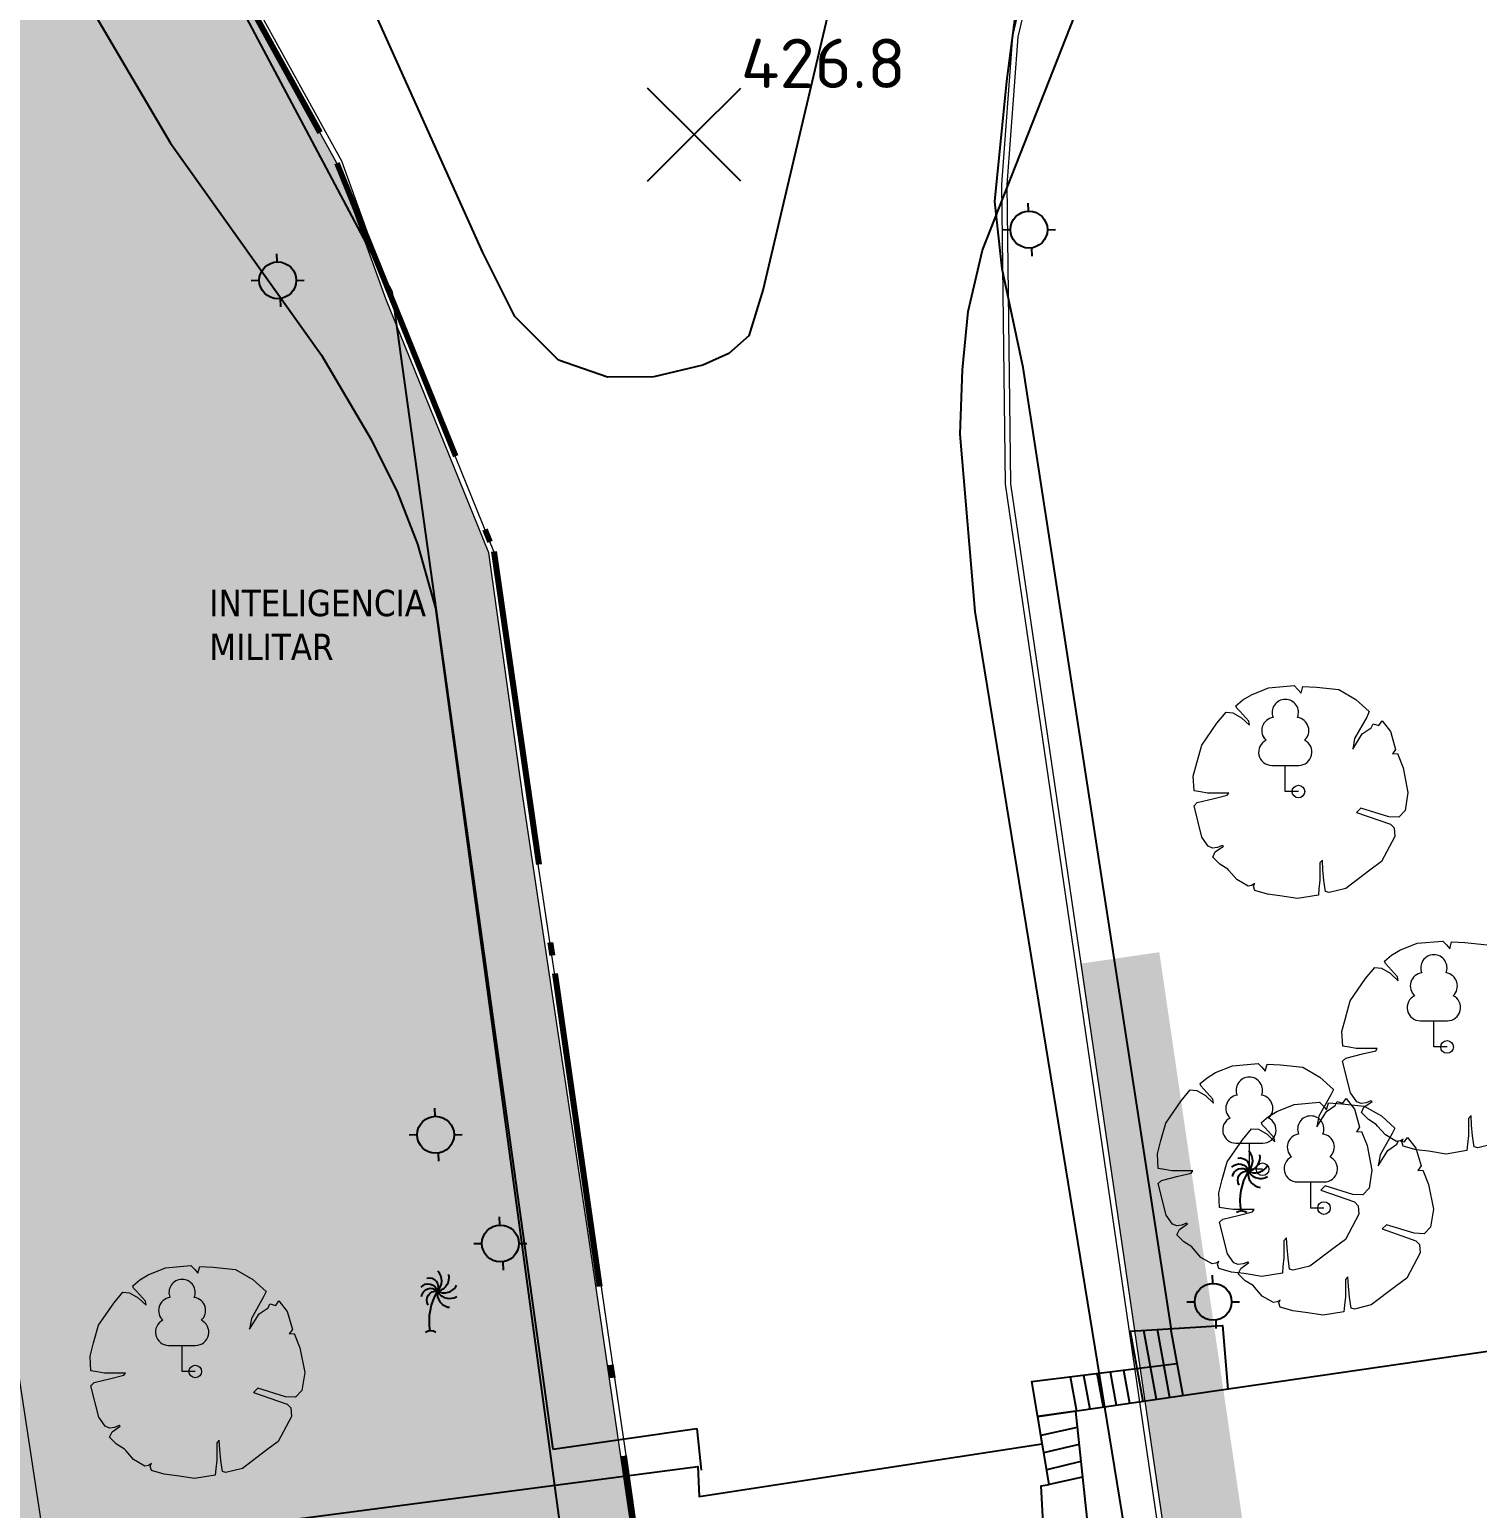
# Model space of a CAD drawing. Header units: metres. Extents: x 2 to 659295185, y -28 to 1124222152.
# Drawn here: x 657809.4 to 657864.3, y 1124374.4 to 1124430.6 of the extents above; entities that cross this region are included whole.
import ezdxf

# ---------------------------------------------------------------- set-up
doc = ezdxf.new("R2010")
doc.units = ezdxf.units.M
doc.header["$MEASUREMENT"] = 0
doc.linetypes.add('ACAD_ISO10W100', pattern=[18.5, 12, -3, 0.5, -3])
doc.layers.get('0').update_dxf_attribs({"linetype": 'CONTINUOUS'})
for name, color, linetype, lineweight in [("a''brocal", 220, 'CONTINUOUS', 15), ('Arboles a conservar', 114, 'CONTINUOUS', 15), ('area verde', 76, 'CONTINUOUS', 13), ('AT', 210, 'CONTINUOUS', 50), ('MANZANA URBA', 30, 'ACAD_ISO10W100', 80)]:
    doc.layers.add(name, color=color, linetype=linetype, lineweight=lineweight)
doc.layers.add('AREA ACERA', color=7, linetype='CONTINUOUS', lineweight=15, true_color=0xfbe193)
for name, color, linetype in [('CARRET-PAV', 10, 'CONTINUOUS'), ('CASA', 7, 'CONTINUOUS'), ('CURVAS', 2, 'CONTINUOUS'), ('ESCALERA', 7, 'CONTINUOUS'), ('GALPON', 7, 'CONTINUOUS'), ('MANZANA', 30, 'CONTINUOUS'), ('PALMERA', 3, 'CONTINUOUS'), ('POSTE', 2, 'CONTINUOUS'), ('PUNTO-ELEV', 7, 'CONTINUOUS')]:
    doc.layers.add(name, color=color, linetype=linetype)
doc.styles.add('SIMPLEX', font='SIMPLEX', dxfattribs={"width": 1.33})
doc.styles.get("Standard").update_dxf_attribs({"font": 'tahoma.ttf'})

# ---------------------------------------------------------------- blocks, each defined once
blk = doc.blocks.new('PALMERA')
at = {"layer": 'PALMERA'}
for points in [[(-0.69, -1.06, -0.633254), (0, 0, 0.424837), (0.88, 1.25)], [(0, 0), (0, 0, 0.424837), (0.04, 1.52)], [(-1.23, 0.29, -0.633254), (0, 0, 0.424837), (1.47, -0.41)], [(-1.2, -0.41, -0.633254), (0, 0, 0.424837), (1.46, 0.44)], [(-0.79, 0.99, -0.633254), (0, 0, 0.424837), (0.91, -1.23)]]:
    blk.add_lwpolyline(points, format="xyb", dxfattribs=at)
for centre, radius, start, end in [((3.67, -2.25), 4.3, 148.4707, 190.3981), ((-0.5, -3.71, -1.72), 0.688, 55.4664, 124.5336)]:
    blk.add_arc(centre, radius, start, end, dxfattribs=at)
blk = doc.blocks.new('SPOTX')
for points in [[(-0.707, -0.707), (0, 0), (0.707, 0.707)], [(0.707, -0.707), (0, 0), (-0.707, 0.707)]]:
    blk.add_lwpolyline(points)
blk = doc.blocks.new('POSTES')
at = {"layer": 'POSTE', "elevation": 431.35}
for points in [[(657806.936, 1127520.61), (657806.945, 1127520.31)], [(657805.972, 1127519.598), (657806.272, 1127519.606)], [(657807.681, 1127519.598), (657807.981, 1127519.606)], [(657807.075, 1127518.893), (657807.083, 1127518.593)]]:
    blk.add_lwpolyline(points, dxfattribs=at)
at = {"layer": 'POSTE', "color": 2}
blk.add_circle((657806.976, 1127519.601, 425.065), 0.7, dxfattribs=at)
blk = doc.blocks.new('_I12B5')
at = {"color": 0}
blk.add_lwpolyline([(-0.0026, 0.4844), (0.0125, 0.4664), (0.0215, 0.499), (0.085, 0.4954), (0.1909, 0.4844), (0.2725, 0.4373), (0.336, 0.3791), (0.3239, 0.3537), (0.2664, 0.2521), (0.2574, 0.2013), (0.3027, 0.2739), (0.345, 0.3029), (0.3542, 0.3211), (0.3813, 0.3139), (0.3965, 0.3355), (0.4358, 0.2847), (0.4377, 0.2802), (0.4606, 0.2002), (0.446, 0.1782), (0.4691, 0.1798), (0.4959, 0.1125), (0.5191, -0.0045), (0.5057, -0.09), (0.4755, -0.1217), (0.4285, -0.1194), (0.2966, -0.0787), (0.2758, -0.099), (0.4358, -0.1547), (0.4539, -0.1727), (0.4569, -0.2127), (0.3935, -0.3325), (0.339, -0.3724), (0.2241, -0.4596), (0.1454, -0.4791), (0.1284, -0.4747), (0.1211, -0.4223), (0.1163, -0.3711), (0.1138, -0.326), (0.1017, -0.3391), (0.1017, -0.4207), (0.0968, -0.4615), (0.0943, -0.4922), (-0.0039, -0.5082), (-0.0876, -0.4951), (-0.1471, -0.4878), (-0.2077, -0.4703), (-0.2139, -0.4499), (-0.2077, -0.4369), (-0.2223, -0.4455), (-0.2393, -0.4485), (-0.2927, -0.4179), (-0.3298, -0.3754), (-0.3355, -0.368), (-0.3732, -0.3448), (-0.4064, -0.3117), (-0.3944, -0.2863), (-0.3557, -0.2587), (-0.3614, -0.2563), (-0.3834, -0.2653), (-0.4073, -0.2685), (-0.4276, -0.2598), (-0.4577, -0.217), (-0.4953, -0.0675), (-0.4799, -0.0527), (-0.4004, -0.0329), (-0.3385, -0.0179), (-0.3309, -0.0072), (-0.4307, -0.0072), (-0.4648, -0.0013), (-0.4949, 0.0033), (-0.4987, 0.0731), (-0.4821, 0.1362), (-0.459, 0.2195), (-0.3866, 0.3247), (-0.3431, 0.3767), (-0.3113, 0.3741), (-0.2702, 0.3503), (-0.2323, 0.3142), (-0.2355, 0.3332), (-0.2782, 0.3807), (-0.2924, 0.3959), (-0.2963, 0.4064), (-0.2631, 0.4348), (-0.2233, 0.459), (-0.1417, 0.4918), (-0.0208, 0.5026)], close=True, dxfattribs=at)
blk.add_circle((0, 0), 0.0299, dxfattribs=at)

msp = doc.modelspace()

# ---------------------------------------------------------------- hatches: boundary and pattern name
at = {"layer": 'AREA ACERA'}
h = msp.add_hatch(color=256, dxfattribs=at)
h.dxf.hatch_style = 1
edge = h.paths.add_edge_path()
edge.add_line((658127.8353, 1124356.0167), (658116.6752, 1124432.3481))
edge.add_line((658116.6752, 1124432.3481), (658117.8357, 1124432.5178))
edge.add_line((658117.8357, 1124432.5178), (658117.6024, 1124434.3028))
edge.add_line((658117.6024, 1124434.3028), (658116.4148, 1124434.1292))
edge.add_line((658116.4148, 1124434.1292), (658112.507, 1124460.8569))
edge.add_line((658112.507, 1124460.8569), (658113.8926, 1124461.0594))
edge.add_line((658113.8926, 1124461.0594), (658113.6322, 1124462.8405))
edge.add_line((658113.6322, 1124462.8405), (658112.2466, 1124462.6379))
edge.add_line((658112.2466, 1124462.6379), (658098.156, 1124559.0134))
edge.add_line((658098.156, 1124559.0134), (658096.3762, 1124558.7531))
edge.add_line((658096.3762, 1124558.7531), (658110.4668, 1124462.3777))
edge.add_line((658110.4668, 1124462.3777), (658101.0353, 1124460.9988))
edge.add_line((658101.0353, 1124460.9988), (658101.2976, 1124459.212))
edge.add_line((658101.2976, 1124459.212), (658110.7267, 1124460.5966))
edge.add_line((658110.7267, 1124460.5966), (658114.6345, 1124433.8689))
edge.add_line((658114.6345, 1124433.8689), (658105.2204, 1124432.4925))
edge.add_line((658105.2204, 1124432.4925), (658105.4639, 1124430.7089))
edge.add_line((658105.4639, 1124430.7089), (658114.8941, 1124432.0877))
edge.add_line((658114.8941, 1124432.0877), (658125.5434, 1124359.2523))
edge.add_arc((658122.7728, 1124358.8472), 2.8, -83.19593, 8.31823, ccw=False)
edge.add_line((658123.1045, 1124356.0669), (658118.7553, 1124355.548))
edge.add_line((658118.7553, 1124355.548), (658057.2247, 1124346.3715))
edge.add_line((658057.2247, 1124346.3715), (658041.6849, 1124343.9136))
edge.add_line((658041.6849, 1124343.9136), (657989.283, 1124335.0992))
edge.add_line((657989.283, 1124335.0992), (657907.9204, 1124321.9814))
edge.add_line((657907.9204, 1124321.9814), (657869.585, 1124315.5663))
edge.add_arc((657868.9709, 1124321.3337), 5.8, 188.49858, 276.07764, ccw=False)
edge.add_line((657863.2346, 1124320.4765), (657852.261, 1124395.5338))
edge.add_line((657852.261, 1124395.5338), (657850.4798, 1124395.2739))
edge.add_line((657850.4798, 1124395.2739), (657850.4538, 1124395.2684))
edge.add_line((657850.4538, 1124395.2684), (657861.4542, 1124320.2117))
edge.add_arc((657868.8745, 1124321.2081), 7.4869, 187.64835, 277.30567)
edge.add_line((657869.8265, 1124313.782), (657908.2366, 1124320.2096))
edge.add_line((657908.2366, 1124320.2096), (657989.6005, 1124333.3276))
edge.add_line((657989.6005, 1124333.3276), (658041.9977, 1124342.1412))
edge.add_line((658041.9977, 1124342.1412), (658057.5081, 1124344.5944))
edge.add_line((658057.5081, 1124344.5944), (658118.9744, 1124353.7613))
edge.add_line((658118.9744, 1124353.7613), (658127.09, 1124354.973))
edge.add_arc((658116.4798, 1124363.3375), 13.5107, 321.74971, 327.19047)
h = msp.add_hatch(color=256, dxfattribs=at)
h.dxf.hatch_style = 1
h.paths.add_polyline_path([(657840.6766, 1124315.8836), (657834.127, 1124360.6806), (657830.5531, 1124385.1248), (657828.1049, 1124401.4498), (657826.8148, 1124410.6931), (657822.9085, 1124420.335), (657821.0517, 1124425.4892), (657814.6172, 1124437.1676), (657810.7208, 1124443.5557), (657807.1773, 1124450.4133), (657803.0673, 1124460.9077), (657799.6048, 1124480.2795), (657797.0872, 1124498.8827), (657795.916, 1124511.2208, 0.4177604), (657784.8518, 1124519.7053), (657776.9092, 1124518.5442, 0.4143718), (657772.0098, 1124511.9631), (657772.4145, 1124509.1957), (657777.8566, 1124509.9913), (657793.0256, 1124406.24), (657790.4387, 1124405.8618, 0.4142132), (657788.5098, 1124403.2556), (657791.3747, 1124383.6605, 0.4142137), (657793.9832, 1124381.7174), (657796.5559, 1124382.0936), (657807.0295, 1124310.4582), (657801.5901, 1124309.6629), (657801.9758, 1124307.0245, 0.2215965), (657804.843, 1124303.0504), (657835.8185, 1124307.5788), (657835.9263, 1124306.8417, 0.3198511)])
h = msp.add_hatch(color=256, dxfattribs=at)
h.dxf.hatch_style = 1
h.paths.add_polyline_path([(657797.3108, 1124385.2253), (657791.2749, 1124384.3429), (657791.3747, 1124383.6605, 0.1266281), (657791.8181, 1124382.6031), (657797.5712, 1124383.4443), (657809.0144, 1124305.1762), (657803.2709, 1124304.3365, 0.0882311), (657804.843, 1124303.0504), (657835.8185, 1124307.5788), (657835.9263, 1124306.8417, 0.1831075), (657840.1344, 1124311.4442), (657832.9405, 1124360.5012), (657832.4976, 1124363.5307), (657829.3676, 1124384.9328), (657826.9163, 1124401.2849), (657825.6468, 1124410.3801), (657821.7875, 1124419.9062), (657819.9549, 1124424.9932), (657813.579, 1124436.5653), (657809.6742, 1124442.967), (657806.0826, 1124449.9177), (657801.9068, 1124460.5802), (657798.419, 1124480.0934), (657795.8948, 1124498.7455), (657794.7232, 1124511.0886, 0.3747714), (657787.6302, 1124517.6883), (657780.5215, 1124516.6491), (657780.1746, 1124519.0215), (657777.7998, 1124518.6744), (657778.1467, 1124516.3018), (657772.6082, 1124515.492, 0.0867916), (657772.0014, 1124513.5879), (657778.4066, 1124514.5243), (657794.3885, 1124405.2128), (657788.6196, 1124404.3694, 0.123909), (657788.5098, 1124403.2556), (657788.613, 1124402.5493), (657794.6489, 1124403.4318)])
h.paths.add_polyline_path([(657780.7818, 1124514.8679), (657786.7519, 1124515.7408, -0.4638459), (657792.3379, 1124510.8197), (657793.5101, 1124498.471), (657796.0475, 1124479.7211), (657799.5859, 1124459.9252), (657803.8933, 1124448.9266), (657807.5811, 1124441.7898), (657811.5025, 1124435.3608), (657817.7613, 1124424.0012), (657819.5455, 1124419.0486), (657823.3109, 1124409.7542), (657824.542, 1124400.934), (657826.992, 1124384.5975), (657830.5649, 1124360.1598), (657837.304, 1124314.0664, -0.3840677), (657833.1336, 1124308.7023), (657811.3894, 1124305.5234)], flags=16)
at = {"layer": 'area verde'}
h = msp.add_hatch(color=256, dxfattribs=at)
h.dxf.hatch_style = 1
edge = h.paths.add_edge_path()
edge.add_line((657828.1049, 1124401.4498), (657826.8148, 1124410.6931))
edge.add_line((657826.8148, 1124410.6931), (657822.9085, 1124420.335))
edge.add_line((657822.9085, 1124420.335), (657821.0517, 1124425.4892))
edge.add_line((657821.0517, 1124425.4892), (657814.6172, 1124437.1676))
edge.add_line((657814.6172, 1124437.1676), (657810.7208, 1124443.5557))
edge.add_line((657810.7208, 1124443.5557), (657807.1773, 1124450.4133))
edge.add_line((657807.1773, 1124450.4133), (657803.0673, 1124460.9077))
edge.add_line((657803.0673, 1124460.9077), (657799.6048, 1124480.2795))
edge.add_line((657799.6048, 1124480.2795), (657797.0872, 1124498.8827))
edge.add_line((657797.0872, 1124498.8827), (657795.916, 1124511.2208))
edge.add_arc((657786.1927, 1124509.9975), 9.8, 7.17091, 97.86387)
edge.add_line((657784.8518, 1124519.7053), (657780.1746, 1124519.0215))
edge.add_line((657780.1746, 1124519.0215), (657780.5215, 1124516.6491))
edge.add_line((657780.5215, 1124516.6491), (657787.6302, 1124517.6883))
edge.add_arc((657787.3926, 1124510.3215), 7.3706, 5.97383, 88.15207, ccw=False)
edge.add_line((657794.7232, 1124511.0886), (657795.8948, 1124498.7455))
edge.add_line((657795.8948, 1124498.7455), (657798.419, 1124480.0934))
edge.add_line((657798.419, 1124480.0934), (657801.9068, 1124460.5802))
edge.add_line((657801.9068, 1124460.5802), (657806.0826, 1124449.9177))
edge.add_line((657806.0826, 1124449.9177), (657809.6742, 1124442.967))
edge.add_line((657809.6742, 1124442.967), (657813.579, 1124436.5653))
edge.add_line((657813.579, 1124436.5653), (657819.9549, 1124424.9932))
edge.add_line((657819.9549, 1124424.9932), (657821.7875, 1124419.9062))
edge.add_line((657821.7875, 1124419.9062), (657825.6468, 1124410.3801))
edge.add_line((657825.6468, 1124410.3801), (657826.9163, 1124401.2849))
edge.add_line((657826.9163, 1124401.2849), (657829.3676, 1124384.9328))
edge.add_line((657829.3676, 1124384.9328), (657832.4976, 1124363.5307))
edge.add_line((657832.4976, 1124363.5307), (657832.9405, 1124360.5012))
edge.add_line((657832.9405, 1124360.5012), (657840.1344, 1124311.4442))
edge.add_arc((657831.9571, 1124314.6957), 8.8, 338.3156, 367.75799)
edge.add_line((657840.6766, 1124315.8836), (657834.127, 1124360.6806))
edge.add_line((657834.127, 1124360.6806), (657830.5531, 1124385.1248))
edge.add_line((657830.5531, 1124385.1248), (657828.1049, 1124401.4498))
h = msp.add_hatch(color=256, dxfattribs=at)
h.dxf.hatch_style = 1
edge = h.paths.add_edge_path()
edge.add_line((657868.3887, 1124313.756), (657868.566, 1124312.543))
edge.add_arc((657868.9709, 1124321.3337), 8.8, 267.36299, 276.71809)
edge.add_line((657870.0004, 1124312.5941), (657908.4103, 1124319.0217))
edge.add_line((657908.4103, 1124319.0217), (657989.7742, 1124332.1397))
edge.add_line((657989.7742, 1124332.1397), (658042.1713, 1124340.9533))
edge.add_line((658042.1713, 1124340.9533), (658057.6818, 1124343.4065))
edge.add_line((658057.6818, 1124343.4065), (658119.1521, 1124352.574))
edge.add_line((658119.1521, 1124352.574), (658123.46, 1124353.088))
edge.add_arc((658122.7744, 1124358.8417), 5.7944, 276.79496, 318.11449)
edge.add_line((658127.0882, 1124354.9731), (658118.9784, 1124353.7619))
edge.add_line((658118.9784, 1124353.7619), (658057.5081, 1124344.5944))
edge.add_line((658057.5081, 1124344.5944), (658041.9977, 1124342.1412))
edge.add_line((658041.9977, 1124342.1412), (657989.6005, 1124333.3276))
edge.add_line((657989.6005, 1124333.3276), (657908.2366, 1124320.2096))
edge.add_line((657908.2366, 1124320.2096), (657869.8267, 1124313.782))
edge.add_arc((657868.9709, 1124321.3337), 7.6, 265.60636, 276.4653, ccw=False)
edge = h.paths.add_edge_path()
edge.add_line((657866.0699, 1124313.0256), (657865.8697, 1124314.3952))
edge.add_arc((657868.9709, 1124321.3337), 7.6, 188.44, 245.91749, ccw=False)
edge.add_line((657861.4532, 1124320.2182), (657850.4798, 1124395.2739))
edge.add_line((657850.4798, 1124395.2739), (657849.2924, 1124395.1007))
edge.add_line((657849.2924, 1124395.1007), (657860.266, 1124320.0436))
edge.add_arc((657868.9709, 1124321.3337), 8.8, 188.43014, 250.75228)

# ---------------------------------------------------------------- linework, layer by layer
at = {"layer": "a''brocal", "linetype": 'Continuous', "ltscale": 0.4, "elevation": 433.2399, "flags": 128}
for points in [[(657870.0292, 1124312.3961, -0.4069726), (657860.0623, 1124320.0542), (657860.0623, 1124320.0542), (657849.0945, 1124395.0718), (657846.4284, 1124413.307), (657846.2896, 1124424.679), (657846.7067, 1124430.3231), (657850.6763, 1124447.0969), (657852.2046, 1124454.1808), (657852.9775, 1124460.2931), (657853.4437, 1124466.7358), (657853.457, 1124471.7902), (657853.0892, 1124477.6513), (657848.9685, 1124506.9224), (657848.0796, 1124513.0441), (657847.7067, 1124515.6125), (657846.7386, 1124519.8083), (657845.2834, 1124524.6487), (657842.3766, 1124532.0998)], [(657870.0009, 1124312.5942, -0.406823), (657860.2602, 1124320.0829), (657849.2924, 1124395.1007), (657846.6282, 1124413.3227), (657846.4897, 1124424.6728), (657846.905, 1124430.2925), (657850.8714, 1124447.0528), (657852.4019, 1124454.1471), (657853.1766, 1124460.2733), (657853.6437, 1124466.7284), (657853.657, 1124471.7962), (657853.2883, 1124477.6715), (657849.1665, 1124506.9507), (657848.2775, 1124513.0728), (657847.9034, 1124515.6494), (657846.932, 1124519.8597), (657845.4726, 1124524.714), (657842.5629, 1124532.1725)]]:
    msp.add_lwpolyline(points, format="xyb", dxfattribs=at)
at = {"layer": "a''brocal", "elevation": 433.2399, "flags": 128}
for points in [[(657834.127, 1124360.6806), (657830.5531, 1124385.1248), (657828.1049, 1124401.4498), (657826.8148, 1124410.6931), (657822.9085, 1124420.335), (657821.0517, 1124425.4892), (657814.6172, 1124437.1676), (657810.7208, 1124443.5557), (657807.1773, 1124450.4133), (657803.0673, 1124460.9077), (657799.6048, 1124480.2795), (657797.0872, 1124498.8827), (657795.9157, 1124511.2238)], [(657834.3249, 1124360.7095), (657830.751, 1124385.1541), (657828.3029, 1124401.4784), (657827.0094, 1124410.7452), (657823.0954, 1124420.4065), (657821.2345, 1124425.5718), (657814.7903, 1124437.268), (657810.8952, 1124443.6538), (657807.3597, 1124450.4959), (657803.2607, 1124460.9623), (657799.8024, 1124480.3105), (657797.2859, 1124498.9056), (657796.1148, 1124511.2427)]]:
    msp.add_lwpolyline(points, dxfattribs=at)
at = {"layer": 'Arboles a conservar', "elevation": 433.2399}
for points in [[(657857.5404, 1124401.6338), (657857.0404, 1124401.6338), (657857.0404, 1124402.628), (657857.5536, 1124402.628, 0.7980424), (657857.7699, 1124403.5788, 0.6363283), (657857.5032, 1124404.4445, 0.5330644), (657857.0404, 1124405.1338, 0.5330644), (657856.5776, 1124404.4445, 0.6363283), (657856.311, 1124403.5788, 0.7980424), (657856.5273, 1124402.628), (657857.0404, 1124402.628)], [(657857.5405, 1124401.6336), (657857.0405, 1124401.6336), (657857.0405, 1124402.6278), (657857.5536, 1124402.6278, 0.7980424), (657857.7699, 1124403.5786, 0.6363283), (657857.5033, 1124404.4443, 0.5330644), (657857.0405, 1124405.1336, 0.5330644), (657856.5777, 1124404.4443, 0.6363283), (657856.311, 1124403.5786, 0.7980424), (657856.5273, 1124402.6278), (657857.0405, 1124402.6278)], [(657857.5405, 1124401.6336), (657857.0405, 1124401.6336), (657857.0405, 1124402.6278), (657857.5536, 1124402.6278, 0.7980424), (657857.7699, 1124403.5786, 0.6363283), (657857.5033, 1124404.4443, 0.5330644), (657857.0405, 1124405.1336, 0.5330644), (657856.5777, 1124404.4443, 0.6363283), (657856.311, 1124403.5786, 0.7980424), (657856.5273, 1124402.6278), (657857.0405, 1124402.6278)], [(657863.1791, 1124391.9363), (657862.6791, 1124391.9363), (657862.6791, 1124392.9306), (657863.1922, 1124392.9306, 0.7980424), (657863.4085, 1124393.8814, 0.6363283), (657863.1419, 1124394.7471, 0.5330644), (657862.6791, 1124395.4363, 0.5330644), (657862.2163, 1124394.7471, 0.6363283), (657861.9496, 1124393.8814, 0.7980424), (657862.1659, 1124392.9306), (657862.6791, 1124392.9306)], [(657863.1791, 1124391.9363), (657862.6791, 1124391.9363), (657862.6791, 1124392.9306), (657863.1922, 1124392.9306, 0.7980424), (657863.4085, 1124393.8814, 0.6363283), (657863.1419, 1124394.7471, 0.5330644), (657862.6791, 1124395.4363, 0.5330644), (657862.2163, 1124394.7471, 0.6363283), (657861.9496, 1124393.8814, 0.7980424), (657862.1659, 1124392.9306), (657862.6791, 1124392.9306)], [(657863.1791, 1124391.9362), (657862.6791, 1124391.9362), (657862.6791, 1124392.9304), (657863.1922, 1124392.9304, 0.7980424), (657863.4086, 1124393.8812, 0.6363283), (657863.1419, 1124394.7469, 0.5330644), (657862.6791, 1124395.4362, 0.5330644), (657862.2163, 1124394.7469, 0.6363283), (657861.9496, 1124393.8812, 0.7980424), (657862.166, 1124392.9304), (657862.6791, 1124392.9304)], [(657863.1791, 1124391.9362), (657862.6791, 1124391.9362), (657862.6791, 1124392.9304), (657863.1922, 1124392.9304, 0.7980424), (657863.4086, 1124393.8812, 0.6363283), (657863.1419, 1124394.7469, 0.5330644), (657862.6791, 1124395.4362, 0.5330644), (657862.2163, 1124394.7469, 0.6363283), (657861.9496, 1124393.8812, 0.7980424), (657862.166, 1124392.9304), (657862.6791, 1124392.9304)], [(657863.1791, 1124391.9362), (657862.6791, 1124391.9362), (657862.6791, 1124392.9304), (657863.1922, 1124392.9304, 0.7980424), (657863.4086, 1124393.8812, 0.6363283), (657863.1419, 1124394.7469, 0.5330644), (657862.6791, 1124395.4362, 0.5330644), (657862.2163, 1124394.7469, 0.6363283), (657861.9496, 1124393.8812, 0.7980424), (657862.166, 1124392.9304), (657862.6791, 1124392.9304)], [(657863.1791, 1124391.9362), (657862.6791, 1124391.9362), (657862.6791, 1124392.9304), (657863.1922, 1124392.9304, 0.7980424), (657863.4086, 1124393.8812, 0.6363283), (657863.1419, 1124394.7469, 0.5330644), (657862.6791, 1124395.4362, 0.5330644), (657862.2163, 1124394.7469, 0.6363283), (657861.9496, 1124393.8812, 0.7980424), (657862.166, 1124392.9304), (657862.6791, 1124392.9304)], [(657856.1772, 1124387.2911), (657855.6772, 1124387.2911), (657855.6772, 1124388.2854), (657856.1903, 1124388.2854, 0.7980424), (657856.4067, 1124389.2362, 0.6363283), (657856.14, 1124390.1019, 0.5330644), (657855.6772, 1124390.7911, 0.5330644), (657855.2144, 1124390.1019, 0.6363283), (657854.9477, 1124389.2362, 0.7980424), (657855.1641, 1124388.2854), (657855.6772, 1124388.2854)], [(657856.1772, 1124387.291), (657855.6772, 1124387.291), (657855.6772, 1124388.2852), (657856.1904, 1124388.2852, 0.7980424), (657856.4067, 1124389.236, 0.6363283), (657856.14, 1124390.1017, 0.5330644), (657855.6772, 1124390.791, 0.5330644), (657855.2144, 1124390.1017, 0.6363283), (657854.9478, 1124389.236, 0.7980424), (657855.1641, 1124388.2852), (657855.6772, 1124388.2852)], [(657856.1772, 1124387.291), (657855.6772, 1124387.291), (657855.6772, 1124388.2852), (657856.1904, 1124388.2852, 0.7980424), (657856.4067, 1124389.236, 0.6363283), (657856.14, 1124390.1017, 0.5330644), (657855.6772, 1124390.791, 0.5330644), (657855.2144, 1124390.1017, 0.6363283), (657854.9478, 1124389.236, 0.7980424), (657855.1641, 1124388.2852), (657855.6772, 1124388.2852)], [(657858.5084, 1124385.8183), (657858.0084, 1124385.8183), (657858.0084, 1124386.8125), (657858.5215, 1124386.8125, 0.7980424), (657858.7378, 1124387.7633, 0.6363283), (657858.4712, 1124388.629, 0.5330644), (657858.0084, 1124389.3183, 0.5330644), (657857.5456, 1124388.629, 0.6363283), (657857.2789, 1124387.7633, 0.7980424), (657857.4952, 1124386.8125), (657858.0084, 1124386.8125)], [(657858.5084, 1124385.8181), (657858.0084, 1124385.8181), (657858.0084, 1124386.8123), (657858.5215, 1124386.8123, 0.7980424), (657858.7378, 1124387.7631, 0.6363283), (657858.4712, 1124388.6288, 0.5330644), (657858.0084, 1124389.3181, 0.5330644), (657857.5456, 1124388.6288, 0.6363283), (657857.2789, 1124387.7631, 0.7980424), (657857.4952, 1124386.8123), (657858.0084, 1124386.8123)], [(657858.5084, 1124385.8181), (657858.0084, 1124385.8181), (657858.0084, 1124386.8123), (657858.5215, 1124386.8123, 0.7980424), (657858.7378, 1124387.7631, 0.6363283), (657858.4712, 1124388.6288, 0.5330644), (657858.0084, 1124389.3181, 0.5330644), (657857.5456, 1124388.6288, 0.6363283), (657857.2789, 1124387.7631, 0.7980424), (657857.4952, 1124386.8123), (657858.0084, 1124386.8123)], [(657815.6788, 1124379.6129), (657815.1788, 1124379.6129), (657815.1788, 1124380.6071), (657815.692, 1124380.6071, 0.7980424), (657815.9083, 1124381.5579, 0.6363283), (657815.6416, 1124382.4236, 0.5330644), (657815.1788, 1124383.1129, 0.5330644), (657814.716, 1124382.4236, 0.6363283), (657814.4494, 1124381.5579, 0.7980424), (657814.6657, 1124380.6071), (657815.1788, 1124380.6071)], [(657815.6789, 1124379.6127), (657815.1789, 1124379.6127), (657815.1789, 1124380.6069), (657815.692, 1124380.6069, 0.7980424), (657815.9083, 1124381.5577, 0.6363283), (657815.6417, 1124382.4234, 0.5330644), (657815.1789, 1124383.1127, 0.5330644), (657814.7161, 1124382.4234, 0.6363283), (657814.4494, 1124381.5577, 0.7980424), (657814.6657, 1124380.6069), (657815.1789, 1124380.6069)], [(657815.6789, 1124379.6127), (657815.1789, 1124379.6127), (657815.1789, 1124380.6069), (657815.692, 1124380.6069, 0.7980424), (657815.9083, 1124381.5577, 0.6363283), (657815.6417, 1124382.4234, 0.5330644), (657815.1789, 1124383.1127, 0.5330644), (657814.7161, 1124382.4234, 0.6363283), (657814.4494, 1124381.5577, 0.7980424), (657814.6657, 1124380.6069), (657815.1789, 1124380.6069)]]:
    msp.add_lwpolyline(points, format="xyb", dxfattribs=at)
at = {"layer": 'AT', "lineweight": 0}
msp.add_line((657786, 1124530), (657824, 1124281), dxfattribs=at)
at = {"layer": 'CARRET-PAV'}
for points, elevation in [([(657852.713, 1124381.2665), (657852.713, 1124381.2665), (657852.713, 1124381.2665), (657852.713, 1124381.2665), (657847.098, 1124417.7395), (657846.297, 1124421.4775), (657846.018, 1124424.0385), (657846.474, 1124428.6045), (657846.896, 1124431.8035), (657847.931, 1124436.3925), (657848.877, 1124440.9735), (657849.581, 1124444.5935), (657850.702, 1124448.6045), (657851.544, 1124452.5125), (657852.47, 1124456.2235), (657853.069, 1124461.0035), (657853.406, 1124465.0235), (657853.583, 1124468.8885), (657853.417, 1124473.8605), (657853.072, 1124477.0375), (657852.56, 1124480.7535), (657850.691, 1124493.2505), (657846.2043, 1124523.1025)], 433.65), ([(657394.1848, 1124464.4027), (657546.1357, 1124487.6876), (657552.1475, 1124488.6341), (657569.7644, 1124491.0808), (657577.7068, 1124492.1777), (657733.4931, 1124515.2058), (657787.3089, 1124521.6556), (657789.8551, 1124520.9622), (657791.7524, 1124519.0448), (657793.0958, 1124516.5705), (657795.642, 1124505.9382), (657804.5828, 1124457.8971), (657806.2341, 1124452.495), (657823.138, 1124420.6105), (657829.2513, 1124376.6645), (657834.715, 1124377.4552), (657834.8733, 1124375.8738)], 1.1214)]:
    msp.add_lwpolyline(points, dxfattribs=dict(at, elevation=elevation))
at = {"layer": 'CASA', "elevation": 438.8644}
msp.add_lwpolyline([(657815.694, 1124373.5195), (657834.752, 1124376.0045), (657834.794, 1124374.8715), (657847.8164, 1124376.8733), (657847.6443, 1124377.9054), (657866.722, 1124380.6745), (657868.676, 1124366.4865), (657850.31, 1124362.6435), (657850.032, 1124363.3105), (657849.794, 1124363.8785), (657836.759, 1124361.9095), (657836.734, 1124360.8935), (657817.973, 1124358.5605)], close=True, dxfattribs=at)
at = {"layer": 'CURVAS', "lineweight": 0}
msp.add_line((657786, 1124530), (657824, 1124281), dxfattribs=at)
at = {"layer": 'ESCALERA', "color": 0, "elevation": 433.3766}
for points in [[(657851.1552, 1124381.1496), (657854.653, 1124381.3586), (657854.8623, 1124378.9399)], [(657849.079, 1124378.1089), (657849.5409, 1124373.804), (657847.8667, 1124373.6248), (657847.777, 1124375.2672), (657848.076, 1124375.3269), (657847.4183, 1124379.2385), (657852.9279, 1124379.919)]]:
    msp.add_lwpolyline(points, dxfattribs=at)
at = {"layer": 'ESCALERA'}
for points, elevation in [([(657852.1742, 1124381.2155), (657852.645, 1124378.6312)], 434.5288), ([(657852.6863, 1124381.245), (657853.1491, 1124378.7044)], 434.5288), ([(657851.1538, 1124381.1355), (657851.6367, 1124378.4849)], 434.5288), ([(657851.6621, 1124381.1859), (657852.1408, 1124378.5581)], 434.5288), ([(657849.8868, 1124379.5685), (657850.1242, 1124378.2654)], 434.5288), ([(657850.3974, 1124379.6065), (657850.6284, 1124378.3385)], 434.5288), ([(657850.9035, 1124379.669), (657851.1325, 1124378.4117)], 434.5288), ([(657848.8791, 1124379.419), (657849.118, 1124378.1076)], 434.5288), ([(657849.386, 1124379.4773), (657849.6222, 1124378.1806)], 434.5288), ([(657849.0785, 1124378.1118), (657847.6415, 1124377.911)], 433.3766), ([(657849.1451, 1124377.4912), (657847.764, 1124377.1827)], 433.3766), ([(657849.2145, 1124376.8476), (657847.8648, 1124376.5297)], 433.3766), ([(657849.2845, 1124376.1948), (657847.9869, 1124375.8751)], 433.3766), ([(657849.3466, 1124375.6004), (657848.076, 1124375.3269)], 433.3766)]:
    msp.add_lwpolyline(points, dxfattribs=dict(at, elevation=elevation))
at = {"layer": 'MANZANA', "lineweight": -2}
for p, q in [((657809.768, 1124434.7446), (657814.7402, 1124426.2463)), ((657845.5467, 1124422.1871), (657849.9912, 1124433.4848)), ((657814.7402, 1124426.2463), (657820.4711, 1124418.1979)), ((657845.0107, 1124419.8576), (657845.5467, 1124422.1871)), ((657844.7963, 1124417.648), (657845.0107, 1124419.8576)), ((657820.4711, 1124418.1979), (657822.3511, 1124414.9986)), ((657844.6974, 1124415.2085), (657844.7963, 1124417.648)), ((657822.3511, 1124414.9986), (657823.3406, 1124413.019)), ((657845.2746, 1124408.4699), (657844.6974, 1124415.2085)), ((657823.3406, 1124413.019), (657824.1158, 1124411.0294)), ((657824.1158, 1124411.0294), (657824.7919, 1124408.5999)), ((657824.7919, 1124408.5999), (657830.6794, 1124365.1587)), ((657866.9034, 1124275.7369), (657845.2746, 1124408.4699))]:
    msp.add_line(p, q, dxfattribs=at)
msp.add_lwpolyline([(657842.4957, 1124443.0729), (657837.2266, 1124420.7074), (657836.6824, 1124418.9378), (657835.9238, 1124418.2679), (657834.9343, 1124417.828), (657833.079, 1124417.3781), (657831.3226, 1124417.3681), (657829.4591, 1124418.018), (657827.8099, 1124419.6676), (657826.5895, 1124422.0971), (657816.9666, 1124443.5128)], dxfattribs=at)
at = {"layer": 'MANZANA URBA', "elevation": 433.2399}
msp.add_lwpolyline([(657814.6172, 1124437.1676), (657821.0517, 1124425.4892), (657827.0094, 1124410.7452), (657829.3162, 1124394.7215), (657840.7571, 1124314.6957)], dxfattribs=at)

# ---------------------------------------------------------------- block references
at = {"layer": 'Arboles a conservar', "xscale": 8, "yscale": 8, "zscale": 8}
for p in [(657857.5404, 1124401.6338, 433.2399), (657863.179, 1124391.9365, 433.2399), (657856.1772, 1124387.2911, 433.2399), (657858.5084, 1124385.8183, 433.2399), (657815.6788, 1124379.613, 433.2399)]:
    msp.add_blockref('_I12B5', p, dxfattribs=at)
at = {"layer": 'PALMERA', "xscale": 0.5, "yscale": 0.5, "zscale": 0.5}
for p in [(657855.6319, 1124387.221, 444.528), (657824.864, 1124382.6665, 445.3385)]:
    msp.add_blockref('PALMERA', p, dxfattribs=at)
at = {"layer": 'POSTE'}
for p in [(40.3377, -3096.6336, 8.4479), (11.8307, -3098.5578, -422.7933), (17.8232, -3130.9986, 8.4479), (20.2791, -3135.1265, 8.4479), (47.3282, -3137.3414, 8.5944)]:
    msp.add_blockref('POSTES', p, dxfattribs=at)
at = {"layer": 'PUNTO-ELEV', "xscale": 2.5, "yscale": 2.5, "zscale": 2.5}
msp.add_blockref('SPOTX', (657834.61, 1124426.5765, 433.5524), dxfattribs=at)

# ---------------------------------------------------------------- texts
at = {"layer": 'GALPON', "insert": (657816.2127, 1124409.292), "char_height": 1, "attachment_point": 1}
msp.add_mtext_dynamic_manual_height_columns('INTELIGENCIA MILITAR', width=7.062225, gutter_width=12.5, heights=[0], dxfattribs=at)
at = {"layer": 'PUNTO-ELEV', "style": 'SIMPLEX'}
msp.add_text('426.8', height=1.875, dxfattribs=at).set_placement((657836.3778, 1124428.3443, 433.5524))

doc.saveas('drawing.dxf')
